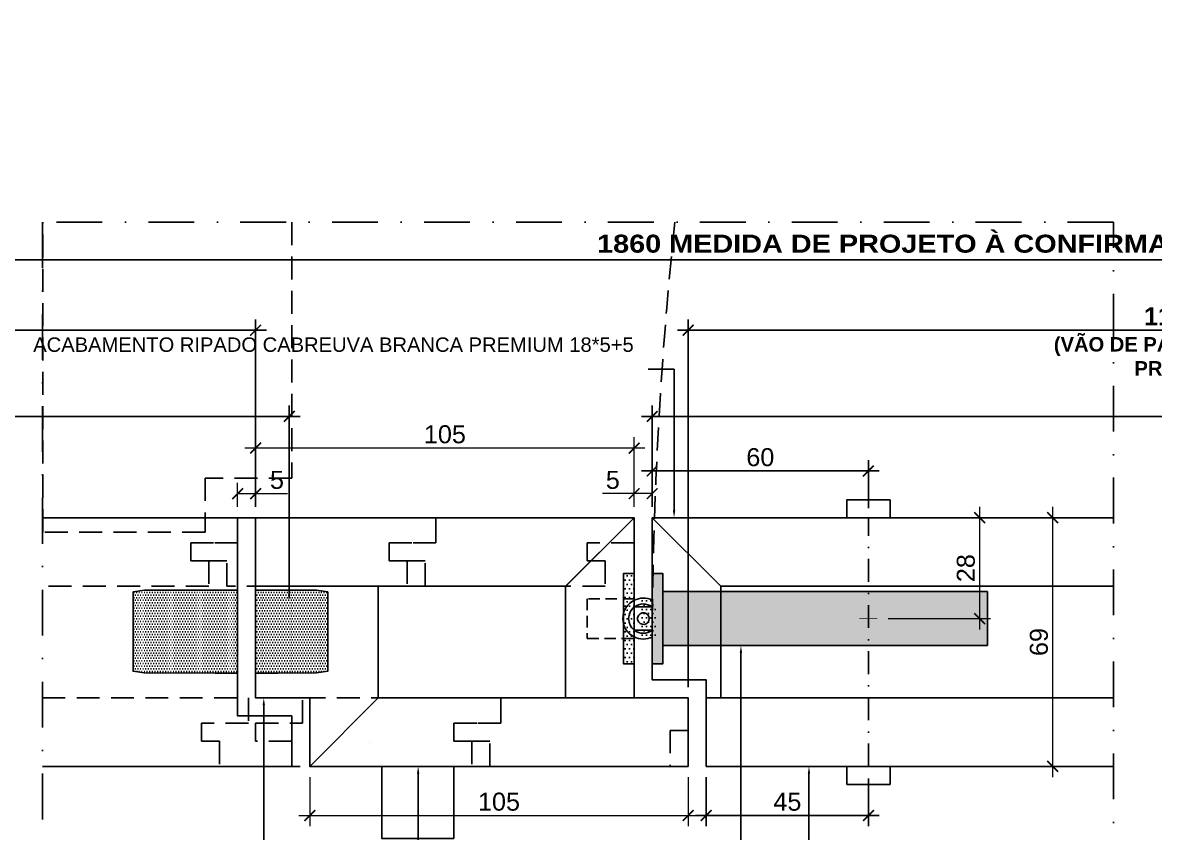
# Model space of a CAD drawing. Header units: millimetres. Extents: x -63251 to 507826, y 5339 to 217512.
# Drawn here: x 164412.4 to 164726.4, y 102945.7 to 103170.4 of the extents above; entities that cross this region are included whole.
import ezdxf
from ezdxf import colors
from ezdxf.entities.mleader import LeaderData, LeaderLine
from ezdxf.math import Vec2, Vec3

# ---------------------------------------------------------------- set-up
doc = ezdxf.new("R2010")
doc.units = ezdxf.units.MM
doc.header["$PDMODE"] = 3
doc.linetypes.add('TRAÇO 1-1', pattern=[9.525, 6.35, -3.175])
doc.linetypes.add('TRAÇO E PONTO 1-1', pattern=[25.4, 12.7, -6.35, 0, -6.35])
doc.layers.add('ARQ-COTA', color=12, linetype='Continuous', lineweight=9)
for name, color, linetype in [('COTAS', 9, 'Continuous'), ('FERRAGEM', 3, 'Continuous'), ('HACHURA', 21, 'Continuous'), ('LAYOUT', 4, 'Continuous'), ('MARCENARIA', 4, 'Continuous'), ('PROJEÇÃO', 8, 'Continuous'), ('TEXTO', 105, 'Continuous'), ('TEXTO TRAÇO PONTO', 105, 'TRAÇO E PONTO 1-1')]:
    doc.layers.add(name, color=color, linetype=linetype)
doc.styles.add('1-1', font='arial.ttf', dxfattribs={"height": 0.2})
doc.styles.add('MEDIDA OFICIAL', font='ariblk.ttf')
doc.styles.add('PADRÃO', font='arial.ttf')
doc.styles.add('PADRÃO NEGRITO', font='arialbd.ttf')
doc.dimstyles.new('1-2', dxfattribs={"dimscale": 2, "dimtxt": 2.5, "dimasz": 1.5, "dimexe": 1.5, "dimexo": 1.5, "dimtad": 1, "dimtxsty": 'PADRÃO', "dimblk": 'ARCHTICK', "dimcen": 2.5, "dimdle": 1.5, "dimclrd": 9, "dimclre": 9, "dimclrt": 6, "dimadec": 0, "dimazin": 0, "dimtfac": 1, "dimtmove": 0, "dimatfit": 3, "dimfxl": 1.25, "dimlwd": -1, "dimlwe": -1, "dimarcsym": 0})
doc.dimstyles.new('1-2 AZUL', dxfattribs={"dimscale": 2, "dimtxt": 2.5, "dimasz": 1.5, "dimexe": 1.5, "dimexo": 1.5, "dimtad": 1, "dimtxsty": 'PADRÃO NEGRITO', "dimblk": 'ARCHTICK', "dimcen": 2.5, "dimdle": 1.5, "dimclrd": 9, "dimclre": 9, "dimclrt": 170, "dimadec": 0, "dimazin": 0, "dimtfac": 1, "dimtmove": 0, "dimatfit": 3, "dimfxl": 1.25, "dimlwd": -1, "dimlwe": -1, "dimarcsym": 0})
doc.dimstyles.new('1-2 VERDE', dxfattribs={"dimscale": 2, "dimtxt": 2.5, "dimasz": 1.5, "dimexe": 1.5, "dimexo": 1.5, "dimtad": 1, "dimtxsty": 'PADRÃO NEGRITO', "dimblk": 'ARCHTICK', "dimcen": 2.5, "dimdle": 1.5, "dimclrd": 9, "dimclre": 9, "dimclrt": 102, "dimadec": 0, "dimazin": 0, "dimtfac": 1, "dimtmove": 0, "dimatfit": 3, "dimfxl": 1.25, "dimlwd": -1, "dimlwe": -1, "dimarcsym": 0})
doc.dimstyles.new('Med. Ofic.1-2', dxfattribs={"dimscale": 2, "dimtxt": 2.5, "dimasz": 1.5, "dimexe": 1.5, "dimexo": 1.5, "dimtad": 1, "dimtxsty": 'MEDIDA OFICIAL', "dimblk": 'ARCHTICK', "dimcen": 2.5, "dimdle": 1.5, "dimclrd": 9, "dimclre": 9, "dimclrt": 10, "dimadec": 0, "dimazin": 0, "dimtfac": 1, "dimtmove": 0, "dimatfit": 3, "dimfxl": 1.25, "dimlwd": -1, "dimlwe": -1, "dimarcsym": 0})

# ---------------------------------------------------------------- blocks, each defined once
blk = doc.blocks.new('_ArchTick')
at = {"color": 0, "linetype": 'ByBlock', "const_width": 0.15}
blk.add_lwpolyline([(-0.5, -0.5), (0.5, 0.5)], dxfattribs=at)
blk = doc.blocks.new('*D571')
at = {"layer": 'COTAS', "color": 9, "transparency": 16777216}
for p, q in [((164587.09, 103036.04), (164587.09, 103064.16)), ((165100.49, 102986.04), (165100.49, 103064.16)), ((164584.09, 103061.16), (165103.49, 103061.16))]:
    blk.add_line(p, q, dxfattribs=at)
at = {"layer": 'Defpoints', "color": 0, "transparency": 16777216}
for p in [(165100.49, 103061.16), (164587.09, 103033.04, 0), (165100.49, 102983.04, 0)]:
    blk.add_point(p, dxfattribs=at)
at = {"layer": 'COTAS', "color": 9, "transparency": 16777216, "xscale": 3, "yscale": 3, "zscale": 3, "rotation": 180}
blk.add_blockref('_ArchTick', (164587.09, 103061.16), dxfattribs=at)
at = {"layer": 'COTAS', "color": 9, "transparency": 16777216, "xscale": 3, "yscale": 3, "zscale": 3}
blk.add_blockref('_ArchTick', (165100.49, 103061.16), dxfattribs=at)
at = {"layer": 'COTAS', "color": 170, "transparency": 16777216, "insert": (164843.79, 103064.97), "char_height": 5, "attachment_point": 5, "style": 'PADRÃO NEGRITO'}
blk.add_mtext('1405', dxfattribs=at)
blk = doc.blocks.new('*D572')
at = {"layer": 'COTAS', "color": 9, "transparency": 16777216}
for p, q in [((164597.09, 102986.04), (164597.09, 103088.07)), ((164865.49, 103081.18), (164865.49, 103088.07)), ((164868.49, 103085.07), (164594.09, 103085.07))]:
    blk.add_line(p, q, dxfattribs=at)
at = {"layer": 'Defpoints', "color": 0, "transparency": 16777216}
for p in [(164597.09, 103085.07), (164865.49, 103078.18), (164597.09, 102983.04)]:
    blk.add_point(p, dxfattribs=at)
at = {"layer": 'COTAS', "color": 9, "transparency": 16777216, "xscale": 3, "yscale": 3, "zscale": 3, "rotation": 180}
blk.add_blockref('_ArchTick', (164597.09, 103085.07), dxfattribs=at)
at = {"layer": 'COTAS', "color": 9, "transparency": 16777216, "xscale": 3, "yscale": 3, "zscale": 3}
blk.add_blockref('_ArchTick', (164865.49, 103085.07), dxfattribs=at)
at = {"layer": 'COTAS', "color": 102, "transparency": 16777216, "insert": (164731.29, 103088.87), "char_height": 5, "attachment_point": 5, "style": 'PADRÃO NEGRITO'}
blk.add_mtext('1160', dxfattribs=at)
blk = doc.blocks.new('*D573')
at = {"layer": 'COTAS', "color": 9, "transparency": 16777216}
for p, q in [((164202.47, 103017.04), (164202.47, 103107.58)), ((165105.49, 103083.03), (165105.49, 103107.58))]:
    blk.add_line(p, q, dxfattribs=at)
at = {"layer": 'COTAS', "color": 9, "linetype": 'Continuous', "transparency": 16777216}
blk.add_line((164199.47, 103104.58), (165108.49, 103104.58), dxfattribs=at)
at = {"layer": 'Defpoints', "color": 0, "transparency": 16777216}
for p in [(165105.49, 103104.58), (165105.49, 103080.03, 0), (164202.47, 103014.04, 0)]:
    blk.add_point(p, dxfattribs=at)
at = {"layer": 'COTAS', "color": 9, "transparency": 16777216, "xscale": 3, "yscale": 3, "zscale": 3, "rotation": 180}
blk.add_blockref('_ArchTick', (164202.47, 103104.58), dxfattribs=at)
at = {"layer": 'COTAS', "color": 9, "transparency": 16777216, "xscale": 3, "yscale": 3, "zscale": 3}
blk.add_blockref('_ArchTick', (165105.49, 103104.58), dxfattribs=at)
at = {"layer": 'COTAS', "color": 10, "transparency": 16777216, "insert": (164653.98, 103109.04), "char_height": 5, "attachment_point": 5, "style": 'MEDIDA OFICIAL'}
blk.add_mtext('1860 MEDIDA DE PROJETO À CONFIRMAR', dxfattribs=at)
blk = doc.blocks.new('*D576')
at = {"layer": 'ARQ-COTA', "color": 9, "transparency": 16777216}
for p, q in [((164492.09, 102961.04), (164492.09, 102947.42)), ((164597.09, 102961.04), (164597.09, 102947.42)), ((164489.09, 102950.42), (164600.09, 102950.42))]:
    blk.add_line(p, q, dxfattribs=at)
at = {"layer": 'Defpoints', "color": 0, "transparency": 16777216}
for p in [(164492.09, 102964.04, 0), (164597.09, 102964.04, 0), (164597.09, 102950.42)]:
    blk.add_point(p, dxfattribs=at)
at = {"layer": 'ARQ-COTA', "color": 9, "transparency": 16777216, "xscale": 3, "yscale": 3, "zscale": 3, "rotation": 180}
blk.add_blockref('_ArchTick', (164492.09, 102950.42), dxfattribs=at)
at = {"layer": 'ARQ-COTA', "color": 9, "transparency": 16777216, "xscale": 3, "yscale": 3, "zscale": 3}
blk.add_blockref('_ArchTick', (164597.09, 102950.42), dxfattribs=at)
at = {"layer": 'ARQ-COTA', "color": 6, "transparency": 16777216, "insert": (164544.59, 102954.22), "char_height": 5, "attachment_point": 5, "style": 'PADRÃO'}
blk.add_mtext('105', dxfattribs=at)
blk = doc.blocks.new('*D577')
at = {"layer": 'ARQ-COTA', "color": 9, "transparency": 16777216}
for p, q in [((164477.09, 103036.04), (164477.09, 103055.36)), ((164582.09, 103036.04), (164582.09, 103055.36)), ((164585.09, 103052.36), (164474.09, 103052.36))]:
    blk.add_line(p, q, dxfattribs=at)
at = {"layer": 'Defpoints', "color": 0, "transparency": 16777216}
for p in [(164477.09, 103052.36), (164477.09, 103033.04, 0), (164582.09, 103033.04, 0)]:
    blk.add_point(p, dxfattribs=at)
at = {"layer": 'ARQ-COTA', "color": 9, "transparency": 16777216, "xscale": 3, "yscale": 3, "zscale": 3, "rotation": 180}
blk.add_blockref('_ArchTick', (164477.09, 103052.36), dxfattribs=at)
at = {"layer": 'ARQ-COTA', "color": 9, "transparency": 16777216, "xscale": 3, "yscale": 3, "zscale": 3}
blk.add_blockref('_ArchTick', (164582.09, 103052.36), dxfattribs=at)
at = {"layer": 'ARQ-COTA', "color": 6, "transparency": 16777216, "insert": (164529.59, 103056.16), "char_height": 5, "attachment_point": 5, "style": 'PADRÃO'}
blk.add_mtext('105', dxfattribs=at)
blk = doc.blocks.new('*D578')
at = {"layer": 'COTAS', "color": 9, "transparency": 16777216}
for p, q in [((164197.47, 103036.04), (164197.47, 103064.16)), ((164486.4, 103010.62), (164486.4, 103064.16)), ((164194.47, 103061.16), (164489.4, 103061.16))]:
    blk.add_line(p, q, dxfattribs=at)
at = {"layer": 'Defpoints', "color": 0, "transparency": 16777216}
for p in [(164486.4, 103061.16), (164197.47, 103033.04, 0), (164486.4, 103007.62)]:
    blk.add_point(p, dxfattribs=at)
at = {"layer": 'COTAS', "color": 9, "transparency": 16777216, "xscale": 3, "yscale": 3, "zscale": 3, "rotation": 180}
blk.add_blockref('_ArchTick', (164197.47, 103061.16), dxfattribs=at)
at = {"layer": 'COTAS', "color": 9, "transparency": 16777216, "xscale": 3, "yscale": 3, "zscale": 3}
blk.add_blockref('_ArchTick', (164486.4, 103061.16), dxfattribs=at)
at = {"layer": 'COTAS', "color": 170, "transparency": 16777216, "insert": (164341.93, 103064.97), "char_height": 5, "attachment_point": 5, "style": 'PADRÃO NEGRITO'}
blk.add_mtext('345', dxfattribs=at)
blk = doc.blocks.new('*D579')
at = {"layer": 'COTAS', "color": 9, "transparency": 16777216}
for p, q in [((164218.47, 103012.04), (164218.47, 103088.07)), ((164477.09, 103036.04), (164477.09, 103088.07)), ((164480.09, 103085.07), (164215.47, 103085.07))]:
    blk.add_line(p, q, dxfattribs=at)
at = {"layer": 'Defpoints', "color": 0, "transparency": 16777216}
for p in [(164218.47, 103085.07), (164477.09, 103033.04, 0), (164218.47, 103009.04)]:
    blk.add_point(p, dxfattribs=at)
at = {"layer": 'COTAS', "color": 9, "transparency": 16777216, "xscale": 3, "yscale": 3, "zscale": 3, "rotation": 180}
blk.add_blockref('_ArchTick', (164218.47, 103085.07), dxfattribs=at)
at = {"layer": 'COTAS', "color": 9, "transparency": 16777216, "xscale": 3, "yscale": 3, "zscale": 3}
blk.add_blockref('_ArchTick', (164477.09, 103085.07), dxfattribs=at)
at = {"layer": 'COTAS', "color": 102, "transparency": 16777216, "insert": (164347.78, 103088.87), "char_height": 5, "attachment_point": 5, "style": 'PADRÃO NEGRITO'}
blk.add_mtext('310', dxfattribs=at)
blk = doc.blocks.new('*D580')
at = {"layer": 'ARQ-COTA', "color": 9, "transparency": 16777216}
for p, q in [((164472.09, 103036.04), (164472.09, 103042.71)), ((164477.09, 103036.04), (164477.09, 103042.71)), ((164472.09, 103039.71), (164480.09, 103039.71)), ((164477.09, 103039.71), (164485.9, 103039.71))]:
    blk.add_line(p, q, dxfattribs=at)
at = {"layer": 'Defpoints', "color": 0, "transparency": 16777216}
for p in [(164472.09, 103039.71), (164472.09, 103033.04, 0), (164477.09, 103033.04, 0)]:
    blk.add_point(p, dxfattribs=at)
at = {"layer": 'ARQ-COTA', "color": 9, "transparency": 16777216, "xscale": 3, "yscale": 3, "zscale": 3, "rotation": 180}
blk.add_blockref('_ArchTick', (164472.09, 103039.71), dxfattribs=at)
at = {"layer": 'ARQ-COTA', "color": 9, "transparency": 16777216, "xscale": 3, "yscale": 3, "zscale": 3}
blk.add_blockref('_ArchTick', (164477.09, 103039.71), dxfattribs=at)
at = {"layer": 'ARQ-COTA', "color": 6, "transparency": 16777216, "insert": (164483, 103043.5), "char_height": 5, "attachment_point": 5, "style": 'PADRÃO'}
blk.add_mtext('5', dxfattribs=at)
blk = doc.blocks.new('*D582')
at = {"layer": 'COTAS', "color": 9, "transparency": 16777216}
for p, q in [((164602.09, 102961.04), (164602.09, 102947.42)), ((164647.09, 102960.71), (164647.09, 102947.42)), ((164650.09, 102950.42), (164599.09, 102950.42))]:
    blk.add_line(p, q, dxfattribs=at)
at = {"layer": 'Defpoints', "color": 0, "transparency": 16777216}
for p in [(164602.09, 102964.04, 0), (164647.09, 102963.71, 0), (164602.09, 102950.42)]:
    blk.add_point(p, dxfattribs=at)
at = {"layer": 'COTAS', "color": 9, "transparency": 16777216, "xscale": 3, "yscale": 3, "zscale": 3, "rotation": 180}
blk.add_blockref('_ArchTick', (164602.09, 102950.42), dxfattribs=at)
at = {"layer": 'COTAS', "color": 9, "transparency": 16777216, "xscale": 3, "yscale": 3, "zscale": 3}
blk.add_blockref('_ArchTick', (164647.09, 102950.42), dxfattribs=at)
at = {"layer": 'COTAS', "color": 6, "transparency": 16777216, "insert": (164624.59, 102954.21), "char_height": 5, "attachment_point": 5, "style": 'PADRÃO'}
blk.add_mtext('45', dxfattribs=at)
blk = doc.blocks.new('*D583')
at = {"layer": 'COTAS', "color": 9, "transparency": 16777216}
for p, q in [((164587.09, 103036.04), (164587.09, 103049)), ((164647.09, 103035.71), (164647.09, 103049)), ((164650.09, 103046), (164584.09, 103046))]:
    blk.add_line(p, q, dxfattribs=at)
at = {"layer": 'Defpoints', "color": 0, "transparency": 16777216}
for p in [(164587.09, 103046), (164587.09, 103033.04, 0), (164647.09, 103032.71, 0)]:
    blk.add_point(p, dxfattribs=at)
at = {"layer": 'COTAS', "color": 9, "transparency": 16777216, "xscale": 3, "yscale": 3, "zscale": 3, "rotation": 180}
blk.add_blockref('_ArchTick', (164587.09, 103046), dxfattribs=at)
at = {"layer": 'COTAS', "color": 9, "transparency": 16777216, "xscale": 3, "yscale": 3, "zscale": 3}
blk.add_blockref('_ArchTick', (164647.09, 103046), dxfattribs=at)
at = {"layer": 'COTAS', "color": 6, "transparency": 16777216, "insert": (164617.09, 103049.8), "char_height": 5, "attachment_point": 5, "style": 'PADRÃO'}
blk.add_mtext('60', dxfattribs=at)
blk = doc.blocks.new('*D584')
at = {"layer": 'ARQ-COTA', "color": 9, "transparency": 16777216}
for p, q in [((164698.18, 103036.04), (164698.18, 102961.04)), ((164700.02, 103033.04), (164701.18, 103033.04)), ((164694.45, 102964.04), (164701.18, 102964.04))]:
    blk.add_line(p, q, dxfattribs=at)
at = {"layer": 'Defpoints', "color": 0, "transparency": 16777216}
for p in [(164697.02, 103033.04), (164691.45, 102964.04), (164698.18, 102964.04)]:
    blk.add_point(p, dxfattribs=at)
at = {"layer": 'ARQ-COTA', "color": 9, "transparency": 16777216, "xscale": 3, "yscale": 3, "zscale": 3}
for p, rotation in [((164698.18, 103033.04), 90), ((164698.18, 102964.04), 270)]:
    blk.add_blockref('_ArchTick', p, dxfattribs=dict(at, rotation=rotation))
at = {"layer": 'ARQ-COTA', "color": 6, "transparency": 16777216, "insert": (164694.38, 102998.54), "char_height": 5, "attachment_point": 5, "rotation": 90, "style": 'PADRÃO'}
blk.add_mtext('69', dxfattribs=at)
blk = doc.blocks.new('*D1856')
at = {"layer": 'ARQ-COTA', "color": 9, "transparency": 16777216}
for p, q in [((164582.09, 103036.04), (164582.09, 103042.71)), ((164587.09, 103036.04), (164587.09, 103042.71)), ((164582.09, 103039.71), (164573.28, 103039.71)), ((164587.09, 103039.71), (164579.09, 103039.71))]:
    blk.add_line(p, q, dxfattribs=at)
at = {"layer": 'Defpoints', "color": 0, "transparency": 16777216}
for p in [(164587.09, 103039.71), (164582.09, 103033.04, 0), (164587.09, 103033.04, 0)]:
    blk.add_point(p, dxfattribs=at)
at = {"layer": 'ARQ-COTA', "color": 9, "transparency": 16777216, "xscale": 3, "yscale": 3, "zscale": 3, "rotation": 180}
blk.add_blockref('_ArchTick', (164582.09, 103039.71), dxfattribs=at)
at = {"layer": 'ARQ-COTA', "color": 9, "transparency": 16777216, "xscale": 3, "yscale": 3, "zscale": 3}
blk.add_blockref('_ArchTick', (164587.09, 103039.71), dxfattribs=at)
at = {"layer": 'ARQ-COTA', "color": 6, "transparency": 16777216, "insert": (164576.18, 103043.5), "char_height": 5, "attachment_point": 5, "style": 'PADRÃO'}
blk.add_mtext('5', dxfattribs=at)
blk = doc.blocks.new('*D2116')
at = {"layer": 'ARQ-COTA', "color": 9, "transparency": 16777216}
for p, q in [((164677.92, 103036.04), (164677.92, 103002.04)), ((164656.09, 103033.04), (164680.92, 103033.04)), ((164652.59, 103005.04), (164680.92, 103005.04))]:
    blk.add_line(p, q, dxfattribs=at)
at = {"layer": 'Defpoints', "color": 0, "transparency": 16777216}
for p in [(164653.09, 103033.04, 0), (164649.59, 103005.04, 0), (164677.92, 103005.04)]:
    blk.add_point(p, dxfattribs=at)
at = {"layer": 'ARQ-COTA', "color": 9, "transparency": 16777216, "xscale": 3, "yscale": 3, "zscale": 3}
for p, rotation in [((164677.92, 103033.04), 90), ((164677.92, 103005.04), 270)]:
    blk.add_blockref('_ArchTick', p, dxfattribs=dict(at, rotation=rotation))
at = {"layer": 'ARQ-COTA', "color": 6, "transparency": 16777216, "insert": (164674.12, 103019.04), "char_height": 5, "attachment_point": 5, "rotation": 90, "style": 'PADRÃO'}
blk.add_mtext('28', dxfattribs=at)

msp = doc.modelspace()

# ---------------------------------------------------------------- hatches: boundary and pattern name
at = {"layer": 'FERRAGEM', "ltscale": 0.3}
h = msp.add_hatch(dxfattribs=at)
h.set_pattern_fill('DOTS', color=254, scale=0.75, angle=180)
h.set_pattern_definition([(180, (63413.3566, 258811.3396), (-0.5953125, -1.190625), [0, -1.190625])])
h.paths.add_polyline_path([(164582.09, 103017.538), (164579.09, 103017.538), (164579.09, 102992.538), (164582.09, 102992.538)])
h = msp.add_hatch(dxfattribs=at)
h.set_pattern_fill('DOTS', color=254, scale=0.75, angle=180)
h.set_pattern_definition([(180, (286416.2107, 132327.9434), (-0.5953125, -1.190625), [0, -1.190625])])
h.paths.add_polyline_path([(164587.94, 103007.386, 0.2887015), (164583.94, 103009.041), (164583.94, 103010.683, -0.1879684), (164587.94, 103009.658)])
h.paths.add_polyline_path([(164587.063, 103008.287), (164583.94, 103008.287), (164583.94, 103009.041, -0.2061391)], flags=17)
h.paths.add_polyline_path([(164587.94, 103002.691, -0.0779249), (164587.063, 103001.789), (164583.94, 103001.789), (164583.94, 103003.581, 0.5497191), (164586.237, 103005.038, 0.5497191), (164583.94, 103006.496), (164583.94, 103008.287), (164587.063, 103008.287, -0.0779249), (164587.94, 103007.386)])
h.paths.add_polyline_path([(164586.237, 103005.038, -0.5497191), (164583.94, 103003.581), (164583.94, 103006.496, -0.5497191)], flags=17)
h.paths.add_polyline_path([(164583.94, 103001.036), (164583.94, 103001.789), (164587.063, 103001.789, -0.2061391)], flags=17)
h.paths.add_polyline_path([(164587.94, 103000.419, -0.1879684), (164583.94, 102999.394), (164583.94, 103001.036, 0.2887015), (164587.94, 103002.691), (164587.94, 103001.789)])
at = {"layer": 'HACHURA', "ltscale": 0.1}
h = msp.add_hatch(color=8, dxfattribs=at)
h.dxf.hatch_style = 1
h.paths.add_polyline_path([(164680.09, 102997.538), (164590.09, 102997.538), (164590.09, 103012.538), (164680.09, 103012.538)])
h.paths.add_polyline_path([(164587.09, 102992.538), (164587.09, 103017.538), (164590.165, 103017.538), (164590.09, 102992.538)])
at = {"layer": 'MARCENARIA'}
h = msp.add_hatch(dxfattribs=at)
h.set_pattern_fill('DOTS', color=8, scale=0.460721)
h.set_pattern_definition([(360, (164457.94814, 103016.7004), (0.365698, 0.731395), [0, -0.731395])])
h.paths.add_polyline_path([(164448.575, 103012.902), (164446.233, 103012.892), (164443.09, 103012.45), (164443.09, 102990.428), (164446.233, 102989.986), (164465.87, 102989.94), (164471.399, 102989.916), (164471.399, 102989.939), (164472.09, 102989.939), (164472.09, 103012.939), (164471.399, 103012.939), (164471.399, 103012.962), (164465.87, 103012.938)])
h = msp.add_hatch(dxfattribs=at)
h.set_pattern_fill('DOTS', color=8, scale=0.460721)
h.set_pattern_definition([(360, (164471.94814, 103016.7004), (0.365698, 0.731395), [0, -0.731395])])
h.paths.add_polyline_path([(164477.09, 102989.939), (164477.781, 102989.939), (164477.781, 102989.916), (164483.31, 102989.94), (164493.947, 102989.986), (164497.09, 102990.428), (164497.09, 103012.45), (164493.947, 103012.892), (164491.604, 103012.902), (164483.31, 103012.938), (164477.781, 103012.962), (164477.781, 103012.939), (164477.09, 103012.939)])

# ---------------------------------------------------------------- linework, layer by layer
at = {"layer": 'FERRAGEM', "ltscale": 0.3, "elevation": 0}
for points in [[(164582.09, 103017.538), (164579.09, 103017.538), (164579.09, 102992.538), (164582.09, 102992.538)], [(164587.09, 102992.538), (164587.09, 103017.538), (164590.09, 103017.538), (164590.09, 102992.538)], [(164680.09, 102997.538), (164590.09, 102997.538), (164590.09, 103012.538), (164680.09, 103012.538)]]:
    msp.add_lwpolyline(points, close=True, dxfattribs=at)
for points in [[(164446.233, 102989.986), (164465.87, 102989.94), (164471.399, 102989.916), (164471.399, 102989.939), (164472.09, 102989.939), (164472.09, 103012.939), (164471.399, 103012.939), (164471.399, 103012.962), (164465.87, 103012.938), (164448.575, 103012.902), (164446.233, 103012.892), (164443.09, 103012.45), (164443.09, 102990.428), (164446.233, 102989.986)], [(164493.947, 102989.986), (164483.31, 102989.94), (164477.781, 102989.916), (164477.781, 102989.939), (164477.09, 102989.939), (164477.09, 103012.939), (164477.781, 103012.939), (164477.781, 103012.962), (164483.31, 103012.938), (164491.604, 103012.902), (164493.947, 103012.892), (164497.09, 103012.45), (164497.09, 102990.428), (164493.947, 102989.986)], [(164587.063, 103008.287), (164582.189, 103008.287)], [(164582.189, 103001.789), (164587.063, 103001.789)]]:
    msp.add_lwpolyline(points, dxfattribs=at)
at = {"layer": 'FERRAGEM', "color": 8, "ltscale": 0.3, "elevation": 0}
msp.add_lwpolyline([(164582.09, 103008.211, 0.4808757), (164582.09, 103001.866, 0.4808757)], format="xyb", dxfattribs=at)
at = {"layer": 'FERRAGEM', "color": 10, "ltscale": 0.3, "const_width": 0.2, "elevation": 0}
for points in [[(164647.09, 103002.538), (164647.09, 103007.538)], [(164649.59, 103005.038), (164644.59, 103005.038)]]:
    msp.add_lwpolyline(points, dxfattribs=at)
at = {"layer": 'FERRAGEM', "color": 8, "ltscale": 0.3}
msp.add_arc((164584.626, 103005.038, 0), 5.686, 116.48627, 243.51373, dxfattribs=at)
at = {"layer": 'FERRAGEM', "ltscale": 0.3}
for radius, start, end in [(5.686, 64.31596, 116.48627), (4.061, 52.64359, 128.63646), (1.611, 197.57564, 162.42436), (1.611, 162.42436, 197.57564), (4.061, 231.36354, 307.35641), (5.686, 243.51373, 295.68404)]:
    msp.add_arc((164584.626, 103005.038, 0), radius, start, end, dxfattribs=at)
at = {"layer": 'LAYOUT', "color": 9, "linetype": 'TRAÇO 1-1', "ltscale": 0.5}
for p, q in [((164579.09, 103010.538, 0), (164579.09, 102999.538, 0)), ((164582.09, 103010.538, 0), (164582.09, 102999.538, 0))]:
    msp.add_line(p, q, dxfattribs=at)
at = {"layer": 'LAYOUT', "color": 4, "ltscale": 0.1, "elevation": 0}
for points in [[(164653.09, 103038.038), (164641.09, 103038.038), (164641.09, 103033.038), (164653.09, 103033.038)], [(164653.09, 102964.038), (164641.09, 102964.038), (164641.09, 102959.038), (164653.09, 102959.038)]]:
    msp.add_lwpolyline(points, close=True, dxfattribs=at)
at = {"layer": 'LAYOUT', "color": 9, "linetype": 'TRAÇO 1-1', "ltscale": 0.5, "elevation": 0}
msp.add_lwpolyline([(164582.09, 103010.538), (164569.09, 103010.538), (164569.09, 102999.538), (164582.09, 102999.538)], dxfattribs=at)
at = {"layer": 'MARCENARIA', "color": 8}
msp.add_line((164508.59, 102970.589, 0), (164508.59, 102970.589, 0), dxfattribs=at)
at = {"layer": 'MARCENARIA', "color": 8, "linetype": 'TRAÇO 1-1', "elevation": 0}
for points in [[(164447.924, 103033.038), (164472.09, 103033.038), (164472.09, 103026.038), (164459.09, 103026.038), (164459.09, 103021.038), (164464.09, 103021.038), (164464.09, 103014.038), (164417.924, 103014.038)], [(164417.924, 102983.038), (164475.091, 102983.038), (164475.091, 102976.038), (164462.091, 102976.038), (164462.091, 102971.038), (164467.091, 102971.038), (164467.091, 102964.038), (164417.924, 102964.038)]]:
    msp.add_lwpolyline(points, dxfattribs=at)
at = {"layer": 'MARCENARIA', "elevation": 0}
for points in [[(164417.924, 103033.038), (164472.09, 103033.038), (164472.09, 102978.038), (164487.09, 102978.038), (164487.09, 102964.038), (164417.924, 102964.038)], [(164715.027, 103014.038), (164606.09, 103014.038), (164587.09, 103033.038), (164715.027, 103033.038)], [(164715.027, 102964.038), (164602.091, 102964.038), (164602.091, 102983.038), (164715.027, 102983.038)]]:
    msp.add_lwpolyline(points, dxfattribs=at)
at = {"layer": 'MARCENARIA', "color": 8, "linetype": 'TRAÇO 1-1', "elevation": 0}
for points in [[(164472.09, 103026.038), (164472.09, 103033.038), (164527.09, 103033.038), (164527.09, 103026.038), (164514.09, 103026.038), (164514.09, 103021.038), (164519.09, 103021.038), (164519.09, 103014.038), (164469.09, 103014.038), (164469.09, 103021.038), (164459.09, 103021.038), (164459.09, 103026.038)], [(164527.09, 103026.038), (164527.09, 103033.038), (164582.09, 103033.038), (164582.09, 103026.038), (164569.09, 103026.038), (164569.09, 103021.038), (164574.09, 103021.038), (164574.09, 103014.038), (164524.09, 103014.038), (164524.09, 103021.038), (164514.09, 103021.038), (164514.09, 103026.038)], [(164490.091, 102976.038), (164490.091, 102983.038), (164545.091, 102983.038), (164545.091, 102976.038), (164532.091, 102976.038), (164532.091, 102971.038), (164537.091, 102971.038), (164537.091, 102964.038), (164487.091, 102964.038), (164487.091, 102971.038), (164477.091, 102971.038), (164477.091, 102976.038)], [(164545.091, 102976.038), (164545.091, 102983.038), (164597.091, 102983.038), (164597.091, 102974.038), (164592.091, 102974.038), (164592.091, 102964.038), (164542.091, 102964.038), (164542.091, 102971.038), (164532.091, 102971.038), (164532.091, 102976.038)]]:
    msp.add_lwpolyline(points, close=True, dxfattribs=at)
at = {"layer": 'MARCENARIA', "elevation": 0}
for points in [[(164477.09, 103014.038), (164477.09, 103033.038), (164582.09, 103033.038), (164563.091, 103014.038)], [(164582.09, 103033.038), (164563.09, 103014.038), (164563.09, 102983.038), (164582.09, 102983.038)], [(164587.09, 103033.038), (164606.09, 103014.038), (164606.09, 102983.038), (164602.091, 102983.038), (164602.091, 102988.038), (164587.09, 102988.038)], [(164597.091, 102964.038), (164597.091, 102983.039), (164511.09, 102983.04), (164492.09, 102964.039)]]:
    msp.add_lwpolyline(points, close=True, dxfattribs=at)
at = {"layer": 'MARCENARIA', "color": 8, "elevation": 0}
msp.add_lwpolyline([(164532.091, 102944.038), (164512.091, 102944.038), (164512.091, 102964.039), (164532.091, 102964.039)], close=True, dxfattribs=at)
at = {"layer": 'PROJEÇÃO', "color": 21, "linetype": 'TRAÇO 1-1', "elevation": 0}
msp.add_lwpolyline([(164487.09, 103115.028), (164487.09, 103044.038), (164463.09, 103044.038), (164463.09, 103029.038), (164463.09, 103029.038), (164418.09, 103029.038), (164418.09, 103115.028)], dxfattribs=at)
at = {"layer": 'PROJEÇÃO', "color": 21, "linetype": 'TRAÇO 1-1'}
msp.add_arc((165762.445, 102993.784, 0), 1175.369, 174.079202, 180.280094, dxfattribs=at)
at = {"layer": 'TEXTO', "color": 10, "linetype": 'TRAÇO E PONTO 1-1', "ltscale": 0.5}
msp.add_line((164647.09, 102964.038, 0), (164647.09, 103033.038, 0), dxfattribs=at)
at = {"layer": 'TEXTO TRAÇO PONTO', "elevation": 0}
msp.add_lwpolyline([(164715.027, 103115.028), (164417.924, 103115.028), (164417.924, 102827.452), (164715.027, 102827.452)], close=True, dxfattribs=at)

# ---------------------------------------------------------------- texts
at = {"layer": 'COTAS', "color": 10, "insert": (164735.931, 103083.156, 0), "char_height": 4, "width": 80.60818, "attachment_point": 2, "style": 'PADRÃO NEGRITO'}
msp.add_mtext('{\\C102;(VÃO DE PASSAGEM LIVRE PREVISTO)}', dxfattribs=at)

# ---------------------------------------------------------------- dimensions: what is measured, and where the dimension line sits
at = {"layer": 'ARQ-COTA'}
for base, p1, p2, picture, middle in [((164477.09, 103052.361), (164582.091, 103033.038, 0), (164477.09, 103033.038, 0), '*D577', (164529.59, 103056.164)), ((164597.091, 102950.417), (164492.09, 102964.039, 0), (164597.091, 102964.038, 0), '*D576', (164544.59, 102954.22))]:
    dim = msp.add_linear_dim(base=base, p1=p1, p2=p2, dimstyle='1-2', dxfattribs=at)
    dim.commit()
    dim.dimension.update_dxf_attribs({"geometry": picture, "text_midpoint": middle})
for base, p1, p2, picture, middle in [((164472.09, 103039.708), (164477.09, 103033.038, 0), (164472.09, 103033.038, 0), '*D580', (164482.997, 103039.708)), ((164587.09, 103039.708), (164582.09, 103033.038, 0), (164587.09, 103033.038, 0), '*D1856', (164576.183, 103039.708))]:
    dim = msp.add_linear_dim(base=base, p1=p1, p2=p2, dimstyle='1-2', dxfattribs=at)
    dim.commit()
    dim.dimension.update_dxf_attribs({"geometry": picture, "text_midpoint": middle, "dimtype": 160})
dim = msp.add_linear_dim(base=(164698.179, 102964.038, 0), p1=(164697.024, 103033.038, 0), p2=(164691.452, 102964.038, 0), angle=90, dimstyle='1-2', dxfattribs=at)
dim.commit()
dim.dimension.update_dxf_attribs({"geometry": '*D584', "text_midpoint": (164694.376, 102998.538, 0)})
at = {"layer": 'COTAS'}
for base, p1, p2, text, dimstyle, picture, middle in [((165105.489, 103104.581, 0), (164202.469, 103014.038, 0), (165105.489, 103080.033, 0), '1860 MEDIDA DE PROJETO À CONFIRMAR', 'Med. Ofic.1-2', '*D573', (164653.979, 103109.035, 0)), ((164486.399, 103061.162, 0), (164197.469, 103033.038, 0), (164486.399, 103007.618, 0), '345', '1-2 AZUL', '*D578', (164341.934, 103064.965, 0)), ((165100.489, 103061.162, 0), (164587.09, 103033.038, 0), (165100.489, 102983.038, 0), '1405', '1-2 AZUL', '*D571', (164843.79, 103064.965, 0))]:
    dim = msp.add_linear_dim(base=base, p1=p1, p2=p2, text=text, dimstyle=dimstyle, dxfattribs=at)
    dim.commit()
    dim.dimension.update_dxf_attribs({"geometry": picture, "text_midpoint": middle})
for base, p1, p2, text, picture, middle in [((164218.469, 103085.07, 0), (164477.09, 103033.038, 0), (164218.469, 103009.038, 0), '310', '*D579', (164347.78, 103088.873, 0)), ((164597.091, 103085.07, 0), (164865.489, 103078.18, 0), (164597.091, 102983.038, 0), '1160', '*D572', (164731.29, 103088.873, 0))]:
    dim = msp.add_linear_dim(base=base, p1=p1, p2=p2, angle=180, text=text, dimstyle='1-2 VERDE', dxfattribs=at)
    dim.commit()
    dim.dimension.update_dxf_attribs({"geometry": picture, "text_midpoint": middle})
for base, p1, p2, picture, middle in [((164587.09, 103045.996), (164647.09, 103032.706, 0), (164587.09, 103033.038, 0), '*D583', (164617.09, 103049.799)), ((164602.091, 102950.417), (164647.09, 102963.707, 0), (164602.091, 102964.038, 0), '*D582', (164624.591, 102954.209))]:
    dim = msp.add_linear_dim(base=base, p1=p1, p2=p2, dimstyle='1-2', dxfattribs=at)
    dim.commit()
    dim.dimension.update_dxf_attribs({"geometry": picture, "text_midpoint": middle})

# ---------------------------------------------------------------- leaders
at = {"layer": 'COTAS', "ltscale": 0.4}
ml = msp.add_multileader_mtext('Standard', dxfattribs=at)
ml.set_content('ACABAMENTO RIPADO CABREUVA BRANCA PREMIUM 18*5+5', color=105, style='1-1')
ml.set_leader_properties(color=256, linetype='ByLayer', lineweight=-1)
ml.build(insert=Vec2(0, 0))
ml.multileader.update_dxf_attribs({"text_left_attachment_type": 2, "text_right_attachment_type": 2, "dogleg_length": 0.36, "arrow_head_size": 2, "scale": 20})
ctx = ml.context
ctx.base_point, ctx.scale, ctx.arrow_head_size, ctx.landing_gap_size, ctx.plane_origin = Vec3(164998.759, 103080.127, 0), 20, 2, 4, Vec3(165336.745, 103131.757, 0)
ctx.left_attachment, ctx.right_attachment, ctx.text_align_type = 2, 2, 2
notes = []
notes.append((ctx, [(0, (1, 1, 0), (165075.806, 103080.127, 0), (-1, 0), 7.2, [(0, [(165075.806, 103033.038, 0)], 0, [])])]))
ctx.mtext.insert, ctx.mtext.width, ctx.mtext.alignment, ctx.mtext.flow_direction = Vec3(165064.606, 103088.905, 0), 63.08176, 3, 5
ml = msp.add_multileader_mtext('Standard', dxfattribs=at)
ml.set_content('ACABAMENTO RIPADO CABREUVA BRANCA PREMIUM 18*5+5', color=105, style='1-1')
ml.set_leader_properties(color=256, linetype='ByLayer', lineweight=-1)
ml.build(insert=Vec2(0, 0))
ml.multileader.update_dxf_attribs({"text_left_attachment_type": 2, "text_right_attachment_type": 2, "dogleg_length": 0.36, "arrow_head_size": 2, "scale": 20})
ctx = ml.context
ctx.base_point, ctx.scale, ctx.arrow_head_size, ctx.landing_gap_size, ctx.plane_origin = Vec3(164516.116, 103074.279, 0), 20, 2, 4, Vec3(164854.102, 103131.757, 0)
ctx.left_attachment, ctx.right_attachment, ctx.text_align_type = 2, 2, 2
notes.append((ctx, [(0, (1, 1, 0), (164593.164, 103074.279, 0), (-1, 0), 7.2, [(0, [(164593.164, 103033.038, 0)], 0, [])])]))
ctx.mtext.insert, ctx.mtext.width, ctx.mtext.alignment, ctx.mtext.flow_direction = Vec3(164581.964, 103083.057, 0), 63.08176, 3, 5
ml = msp.add_multileader_mtext('Standard', dxfattribs=at)
ml.set_content('VIRADA DE PAINEL COM BIT 5x5mm', color=105, style='1-1')
ml.set_leader_properties(color=256, linetype='ByLayer', lineweight=-1)
ml.build(insert=Vec2(0, 0))
ml.multileader.update_dxf_attribs({"text_left_attachment_type": 2, "text_right_attachment_type": 2, "dogleg_length": 0.36, "arrow_head_size": 2, "scale": 20})
ctx = ml.context
ctx.base_point, ctx.scale, ctx.arrow_head_size, ctx.landing_gap_size, ctx.plane_origin = Vec3(165375.493, 102996.808, 0), 20, 2, 4, Vec3(165107.355, 103092.261, 0)
ctx.left_attachment, ctx.right_attachment, ctx.text_align_type = 2, 2, 2
notes.append((ctx, [(0, (1, 1, 0), (165368.293, 102996.808, 0), (1, 0), 7.2, [(0, [(165360.599, 103037.516, 0)], 0, [])])]))
ctx.mtext.insert, ctx.mtext.width, ctx.mtext.alignment, ctx.mtext.flow_direction = Vec3(165445.185, 103002.21, 0), 72.79141, 3, 5
ml = msp.add_multileader_mtext('Standard', dxfattribs=at)
ml.set_content('VIRADA DE PAINEL COM BIT 5x5mm', color=105, style='1-1')
ml.set_leader_properties(color=256, linetype='ByLayer', lineweight=-1)
ml.build(insert=Vec2(0, 0))
ml.multileader.update_dxf_attribs({"text_left_attachment_type": 2, "text_right_attachment_type": 2, "dogleg_length": 0.36, "arrow_head_size": 2, "scale": 20})
ctx = ml.context
ctx.base_point, ctx.scale, ctx.arrow_head_size, ctx.landing_gap_size, ctx.plane_origin = Vec3(165651.015, 102996.808, 0), 20, 2, 4, Vec3(165992.845, 103092.261, 0)
ctx.left_attachment, ctx.right_attachment, ctx.text_align_type = 2, 2, 2
notes.append((ctx, [(0, (1, 1, 0), (165731.906, 102996.808, 0), (-1, 0), 7.2, [(0, [(165739.6, 103037.516, 0)], 0, [])])]))
ctx.mtext.insert, ctx.mtext.width, ctx.mtext.alignment, ctx.mtext.flow_direction = Vec3(165720.706, 103002.21, 0), 72.79141, 3, 5
ml = msp.add_multileader_mtext('Standard', dxfattribs=at)
ml.set_content('{\\C10;FECHADURA ALTA SEGURANÇA 04 PINOS + IMÃ 20mm}', color=105, style='1-1')
ml.set_leader_properties(color=256, linetype='ByLayer', lineweight=-1)
ml.build(insert=Vec2(0, 0))
ml.multileader.update_dxf_attribs({"text_left_attachment_type": 2, "text_right_attachment_type": 2, "dogleg_length": 0.36, "arrow_head_size": 2, "scale": 20})
ctx = ml.context
ctx.base_point, ctx.scale, ctx.arrow_head_size, ctx.landing_gap_size, ctx.plane_origin = Vec3(164622.966, 102897.102, 0), 20, 2, 4, Vec3(164552.045, 103022.17, 0)
ctx.left_attachment, ctx.right_attachment, ctx.text_align_type = 2, 2, 2
notes.append((ctx, [(0, (1, 1, 0), (164611.71, 102897.102, 0), (1, 0), 11.257, [(0, [(164611.71, 102997.538, 0)], 0, [])])]))
ctx.mtext.insert, ctx.mtext.width, ctx.mtext.alignment, ctx.mtext.flow_direction = Vec3(164693.326, 102906.311, 0), 69.42511, 3, 5
ml = msp.add_multileader_mtext('Standard', dxfattribs=at)
ml.set_content('DOBRADIÇA INVISÍVEL HAFELE', color=105, style='1-1')
ml.set_leader_properties(color=256, linetype='ByLayer', lineweight=-1)
ml.build(insert=Vec2(0, 0))
ml.multileader.update_dxf_attribs({"text_left_attachment_type": 2, "text_right_attachment_type": 2, "dogleg_length": 0.36, "arrow_head_size": 2, "scale": 20})
ctx = ml.context
ctx.base_point, ctx.scale, ctx.arrow_head_size, ctx.landing_gap_size, ctx.plane_origin = Vec3(164486.516, 102885.102, 0), 20, 2, 4, Vec3(164420.399, 102920.579, 0)
ctx.left_attachment, ctx.right_attachment = 2, 2
notes.append((ctx, [(0, (1, 1, 0), (164479.316, 102885.102, 0), (1, 0), 7.2, [(0, [(164479.344, 102983.038, 0)], 0, [])])]))
ctx.mtext.insert, ctx.mtext.width, ctx.mtext.flow_direction = Vec3(164490.516, 102890.94, 0), 80.51012, 5
ml = msp.add_multileader_mtext('Standard', dxfattribs=at)
ml.set_content('ACABAMENTO RIPADO CABREUVA BRANCA PREMIUM 18*5+5', color=105, style='1-1')
ml.set_leader_properties(color=256, linetype='ByLayer', lineweight=-1)
ml.build(insert=Vec2(0, 0))
ml.multileader.update_dxf_attribs({"text_left_attachment_type": 2, "text_right_attachment_type": 2, "dogleg_length": 0.36, "arrow_head_size": 2, "scale": 20})
ctx = ml.context
ctx.base_point, ctx.scale, ctx.arrow_head_size, ctx.landing_gap_size, ctx.plane_origin = Vec3(164529.37, 102925.418, 0), 20, 2, 4, Vec3(164261.232, 102873.788, 0)
ctx.left_attachment, ctx.right_attachment, ctx.text_align_type = 2, 2, 2
notes.append((ctx, [(0, (1, 1, 0), (164522.17, 102925.418, 0), (1, 0), 7.2, [(0, [(164522.17, 102964.038, 0)], 0, [])])]))
ctx.mtext.insert, ctx.mtext.width, ctx.mtext.alignment, ctx.mtext.flow_direction = Vec3(164595.217, 102934.197, 0), 63.08176, 3, 5
ml = msp.add_multileader_mtext('Standard', dxfattribs=at)
ml.set_content('ACABAMENTO RIPADO CABREUVA BRANCA PREMIUM 18*5+5', color=105, style='1-1')
ml.set_leader_properties(color=256, linetype='ByLayer', lineweight=-1)
ml.build(insert=Vec2(0, 0))
ml.multileader.update_dxf_attribs({"text_left_attachment_type": 2, "text_right_attachment_type": 2, "dogleg_length": 0.36, "arrow_head_size": 2, "scale": 20})
ctx = ml.context
ctx.base_point, ctx.scale, ctx.arrow_head_size, ctx.landing_gap_size, ctx.plane_origin = Vec3(164637.787, 102925.418, 0), 20, 2, 4, Vec3(164369.649, 102873.788, 0)
ctx.left_attachment, ctx.right_attachment, ctx.text_align_type = 2, 2, 2
notes.append((ctx, [(0, (1, 1, 0), (164630.587, 102925.418, 0), (1, 0), 7.2, [(0, [(164630.587, 102964.038, 0)], 0, [])])]))
ctx.mtext.insert, ctx.mtext.width, ctx.mtext.alignment, ctx.mtext.flow_direction = Vec3(164703.634, 102934.197, 0), 63.08176, 3, 5
ml = msp.add_multileader_mtext('Standard', dxfattribs=at)
ml.set_content('ACABAMENTO RIPADO CABREUVA BRANCA PREMIUM 18*5+5', color=105, style='1-1')
ml.set_leader_properties(color=256, linetype='ByLayer', lineweight=-1)
ml.build(insert=Vec2(0, 0))
ml.multileader.update_dxf_attribs({"text_left_attachment_type": 2, "text_right_attachment_type": 2, "dogleg_length": 0.36, "arrow_head_size": 2, "scale": 20})
ctx = ml.context
ctx.base_point, ctx.scale, ctx.arrow_head_size, ctx.landing_gap_size, ctx.plane_origin = Vec3(165083.006, 102925.418, 0), 20, 2, 4, Vec3(164814.868, 102873.788, 0)
ctx.left_attachment, ctx.right_attachment, ctx.text_align_type = 2, 2, 2
notes.append((ctx, [(0, (1, 1, 0), (165075.806, 102925.418, 0), (1, 0), 7.2, [(0, [(165075.806, 102964.038, 0)], 0, [])])]))
ctx.mtext.insert, ctx.mtext.width, ctx.mtext.alignment, ctx.mtext.flow_direction = Vec3(165148.854, 102934.197, 0), 63.08176, 3, 5
ml = msp.add_multileader_mtext('Standard', dxfattribs=at)
ml.set_content('ACABAMENTO EM {\\fArial|b1|i0|c0|p34;LÂMINAS NATURAIS DE CARVALHO EUROPEU}', color=105, style='1-1')
ml.set_leader_properties(color=256, linetype='ByLayer', lineweight=-1)
ml.build(insert=Vec2(0, 0))
ml.multileader.update_dxf_attribs({"text_left_attachment_type": 2, "text_right_attachment_type": 2, "dogleg_length": 0.36, "arrow_head_size": 2, "scale": 20})
ctx = ml.context
ctx.base_point, ctx.scale, ctx.arrow_head_size, ctx.landing_gap_size, ctx.plane_origin = Vec3(164248.425, 102854.9, 0), 20, 2, 4, Vec3(164398.332, 102940.49, 0)
ctx.left_attachment, ctx.right_attachment = 2, 2
notes.append((ctx, [(0, (1, 1, 0), (164339.415, 102854.9, 0), (-1, 0), 7.2, [(0, [(164339.415, 102964.038, 0)], 0, [])])]))
ctx.mtext.insert, ctx.mtext.width, ctx.mtext.flow_direction = Vec3(164252.425, 102864.187, 0), 80.51012, 5
for ctx, leaders in notes:
    for number, flags, end, landing, length, lines in leaders:
        leader = LeaderData()
        leader.index, (leader.has_last_leader_line, leader.has_dogleg_vector, leader.attachment_direction) = number, flags
        leader.last_leader_point, leader.dogleg_vector, leader.dogleg_length = Vec3(end), Vec3(landing), length
        for number, points, colour, breaks in lines:
            line = LeaderLine()
            line.index, line.vertices, line.color, line.breaks = number, Vec3.list(points), colors.encode_raw_color(colour), breaks
            leader.lines.append(line)
        ctx.leaders.append(leader)

# ---------------------------------------------------------------- next in the draw order: leaders
at = {"layer": 'COTAS'}
ml = msp.add_multileader_mtext('Standard', dxfattribs=at)
ml.set_content('{\\fArial|b1|i0|c0|p34;\\C10;ATENÇÃO PARKET!\\P}RODATETO COM LINHA DE SOMBRA DE 20 mm NO ENCONTRO COM O FORRO', color=105, style='1-1')
ml.set_leader_properties(color=256, linetype='ByLayer', lineweight=-1)
ml.build(insert=Vec2(0, 0))
ml.multileader.update_dxf_attribs({"text_left_attachment_type": 2, "text_right_attachment_type": 2, "dogleg_length": 0.36, "arrow_head_size": 15, "scale": 200})
ctx = ml.context
ctx.base_point, ctx.scale, ctx.char_height, ctx.arrow_head_size, ctx.landing_gap_size, ctx.plane_origin = Vec3(180960.922, 103379.728), 200, 40, 15, 10, Vec3(181558.418, 102996.898)
ctx.left_attachment, ctx.right_attachment, ctx.text_align_type = 2, 2, 2
notes = []
notes.append((ctx, [(0, (1, 1, 0), (181860.217, 103379.728), (-1, 0), 144.288, [(0, [(181860.217, 102384.953)], 0, [])])]))
ctx.mtext.insert, ctx.mtext.rotation, ctx.mtext.width, ctx.mtext.alignment, ctx.mtext.flow_direction = Vec3(181705.929, 103505.717), 6.2831853, 858.66662, 3, 5
ctx.mtext.has_bg_fill, ctx.mtext.bg_color, ctx.mtext.bg_scale_factor, ctx.mtext.bg_transparency, ctx.mtext.use_window_bg_color = 1, -1023410145, 1.25, 0, 0
for ctx, leaders in notes:
    for number, flags, end, landing, length, lines in leaders:
        leader = LeaderData()
        leader.index, (leader.has_last_leader_line, leader.has_dogleg_vector, leader.attachment_direction) = number, flags
        leader.last_leader_point, leader.dogleg_vector, leader.dogleg_length = Vec3(end), Vec3(landing), length
        for number, points, colour, breaks in lines:
            line = LeaderLine()
            line.index, line.vertices, line.color, line.breaks = number, Vec3.list(points), colors.encode_raw_color(colour), breaks
            leader.lines.append(line)
        ctx.leaders.append(leader)

# ---------------------------------------------------------------- next in the draw order: linework, layer by layer
at = {"layer": 'MARCENARIA', "elevation": 0}
msp.add_lwpolyline([(164492.09, 102983.038), (164477.09, 102983.038), (164477.09, 103014.038), (164511.09, 103014.038), (164511.09, 102983.039), (164492.09, 102964.04)], close=True, dxfattribs=at)

# ---------------------------------------------------------------- next in the draw order: dimensions: what is measured, and where the dimension line sits
at = {"layer": 'ARQ-COTA'}
dim = msp.add_linear_dim(base=(164677.921, 103005.038), p1=(164653.09, 103033.038, 0), p2=(164649.59, 103005.038, 0), angle=90, dimstyle='1-2', dxfattribs=at)
dim.commit()
dim.dimension.update_dxf_attribs({"geometry": '*D2116', "text_midpoint": (164674.119, 103019.038)})

doc.saveas('drawing.dxf')
